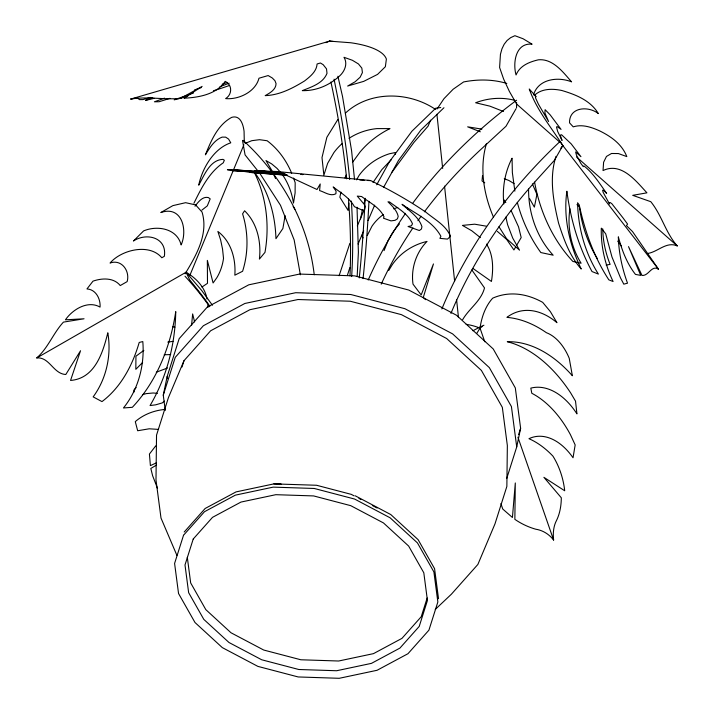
<?xml version="1.0" encoding="UTF-8"?>
<svg xmlns="http://www.w3.org/2000/svg" width="714" height="714" viewBox="0 0 714 714"><rect width="100%" height="100%" fill="white"/><g stroke="black" fill="none" stroke-linecap="round" stroke-linejoin="round"><path stroke-width="1.07" d="M516.561 107.787L516.579 102.379M133.964 392.111L133.982 389.924L136.133 387.586M357.17 276.416L358.392 252.238L357.036 207.221M368.968 201.348L368.62 207.89A268.991 39.636 -89.4 0 1 363.06 278.594M528.583 189.058C528.369 213.075 536.767 237.423 553.154 255.193L540.828 252.551C529.913 237.476 522.077 220.331 517.293 202.357M285.127 215.601L282.887 228.507L275.943 238.681C275.274 214.834 268.526 190.665 253.889 171.547C266.384 196.288 269.794 225.178 264.983 252.354L259.405 259.084C261.369 241.948 257.272 223.134 244.59 210.773L242.59 213.834C248.365 232.398 248.526 252.72 242.599 271.266L234.826 275.185C236.013 259.128 231.238 241.475 217.877 231.461L220.644 240.002L222.536 249.016L223.518 258.352A36.869 25.481 -79.8 0 1 216.833 277.728L213.093 282.976L207.346 260.387L207.488 283.324L201.955 287.028M348.762 203.195L348.129 210.469L339.855 197.216L340.953 192.084M482.512 175.715L482.03 180.937L484.752 182.846M569.933 208.783C567.041 227.507 571.138 247.142 581.116 263.234L572.905 261.476C552.529 239.627 539.873 211.38 534.59 182.141M191.566 325.486L192.637 313.937L194.61 321.934M360.552 218.912L362.4 209.648M165.273 410.443L163.265 395.163L167.165 376.519L179.152 338.686L207.274 307.091L248.767 284.824L299.568 274.069L354.706 275.872L408.792 290.062L456.523 315.249L493.231 348.967L515.312 387.916L520.622 428.275L516.722 446.928L506.735 478.451M556.01 156.348C548.896 178.072 553.484 201.526 558.589 223.187C563.837 239.422 569.665 256.094 581.232 269.008C569.674 245.089 563.078 217.797 566.889 191.227C570.548 219.162 578.536 246.732 592.013 271.552L598.386 274.078C585.007 252.908 578.117 227.757 577.59 202.803L579.215 204.891C584.837 231.247 594.039 257.183 608.846 279.843L613.103 281.521C605.16 264.956 600.777 246.535 601.304 228.132L605.713 233.835L611.96 256.96L620.546 277.978L623.795 284.163L627.517 283.172C622.081 268.33 618.743 252.649 618.342 236.825C621.885 250.15 626.883 263.421 635.442 274.39L640.744 275.399L628.516 246.616L641.993 275.443C648.776 276.157 651.579 264.644 658.451 269.178L632.533 231.577L626.455 225.606L627.579 224.098L622.903 217.752L611.871 203.74L610.202 202.535L609.408 202.615L609.497 203.963L603.178 192.423L602.571 190.183L603.732 190.504L606.614 193.36C599.787 183.721 593.289 173.225 583.874 165.889L583.293 166.674L580.723 163.203L576.448 155.179L575.627 151.948L580.937 156.661L571.218 143.907L561.552 134.732L560.57 134.973L560.731 136.883L562.052 140.426L557.643 131.403L556.518 126.985L557.206 126.583L561.061 129.386L550.146 114.838L545.112 109.67L544.907 112.999L548.584 121.541L538.445 104.244L535.607 98.041L535.473 96.747L536.205 96.702L529.244 89.009C536.571 109.742 551.083 127.199 562.828 145.567L658.451 269.178M384.052 250.605L388.148 240.395L392.129 233.442A80.075 75.836 13.9 0 1 399.465 223.91M163.265 395.163L175.26 357.33L203.374 325.736L244.866 303.468L295.676 292.713L350.815 294.516L404.9 308.707L452.622 333.893L489.331 367.612L511.42 406.561L516.722 446.928M181.99 367.032L183.989 360.713L210.621 330.787L249.909 309.706L298.024 299.514L350.244 301.228L401.455 314.66L446.652 338.516L481.414 370.441L502.326 407.328L507.351 445.554L506.86 486.412L494.972 523.915L477.871 564.444L451.364 594.226L435.219 609.488M427.168 598.002L421.251 616.691L401.964 638.361L373.502 653.631L338.659 661.012L300.835 659.772L263.734 650.043L230.997 632.765L205.819 609.64L190.674 582.919L187.318 557.366M518.623 434.585L520.622 428.275M486.466 143.541C479.272 167.835 483.664 194.413 493.561 217.368M339.088 275.765L349.869 243.331M367.255 235.531L371.914 226.302A49.775 47.142 13.9 0 1 383.516 214.423M363.917 203.561L365.3 199.617M345.014 178.027L346.094 175.073M189.96 275.149L243.902 144.746M183.989 360.713L168.424 397.618L156.536 435.112L155.991 479.995L160.998 518.043L176.902 555.358M357.312 225.892L364.327 209.47M363.703 230.809L358.883 242.1A946.791 339.195 81.4 0 0 358.142 244.072M368.085 220.555L374.654 205.159M430.613 120.184L428.061 126.182L414.004 142.309L391.959 172.235M533.653 94.364C538.749 78.763 558.161 76.505 571.575 81.851C563.087 72.185 552.859 58.414 538.374 59.815C529.458 61.895 519.765 65.634 516.052 74.988C512.661 62.93 515.57 42.483 532.109 44.188L523.05 38.743L514.901 35.7L510.68 37.637L507.092 40.484L504.173 44.241L501.951 48.855L500.443 54.3L499.604 67.482L503.638 79.084L509.377 91.419L516.57 104.003L559.865 142.238M193.931 203.222C201.232 188.353 209.157 172.324 223.277 162.801L224.348 160.231L223 159.374C209.88 159.811 204.231 175.403 198.724 185.185C202.107 168.54 213.727 148.476 230.774 142.818L228.569 139.069L225.66 137.142L222.152 137.115C214.191 140.096 209.648 147.941 205.391 154.813C211.085 140.792 217.618 125.021 231.577 117.426A66.866 20.983 -71.7 0 1 244.072 131.385L244.304 142.693M373.02 182.498L381.892 169.566L391.317 159.677M376.689 184.792L389.46 161.712L411.889 131.251L435.736 108.198L440.743 107.519M383.57 187.398L398.474 160.48L420.903 130.019L443.956 107.734M462.672 319.658C469.098 308.466 481.129 301.085 484.511 287.938L471.856 269.963M185.149 273.828L186.051 272.239C196.761 254.532 208.542 233.299 202.035 212.049L195.609 204.9L185.595 202.687L172.886 205.623L160.837 212.54C181.936 205.239 187.844 229.872 181.133 244.982C177.197 228.525 157.339 225.062 143.612 230.908L133.456 240.993C146.709 232.202 167.281 237.619 164.345 256.308L161.819 257.754C149.28 242.805 121.139 249.954 110.072 263.029C121.603 258.825 130.216 271.088 127.137 281.619L120.255 285.564C113.749 277.425 101.915 278.005 92.99 281.155L86.965 288.938C95.962 289.473 100.665 298.952 100.058 307.091C87.777 300.041 72.56 309.492 65.429 319.818L84.056 318.783L63.43 322.121C53.247 333.126 48.115 347.968 36.753 357.937C49.614 356.786 53.238 373.868 65.795 374.502L80.539 350.726L70.552 380.446C94.882 378.536 102.87 352.787 107.805 332.795C111.598 355.001 106.547 378.652 93.159 396.877L101.986 401.598C121.103 387.238 132.634 365.015 139.203 342.452L142.8 341.569C144.772 365.032 138.391 389.523 123.46 407.962L132.331 407.31C156.839 381.312 170.432 346.611 175.742 311.643C175.233 344.443 166.692 377.215 150.056 405.561L155.723 404.82L162.257 402.91L164.452 401.107M441.859 308.957A417.824 305.137 -34.4 0 1 560.026 141.479L562.828 145.567L554.421 160.329L536.5 180.089A410.568 299.835 -34.4 0 0 450.953 313.392M516.035 108.706L505.994 126.262L480.629 149.645A619.386 447.392 0.2 0 0 424.402 211.808M356.545 179.848L359.124 175.349A62.038 58.762 13.9 0 1 389.451 153.751L395.235 152.555L395.431 154.411M515.597 247.08L513.919 249.945L506.681 239.458L497.381 231.407M516.722 245.179L521.193 237.557L518.534 226.838L511.162 210.701M388.746 270.454L392.388 264.501A60.333 57.138 13.9 0 1 427.026 241.421C416.048 252.515 410.809 268.723 413.013 284.145L421.171 294.927L433.452 263.93L423.304 297.408A84.984 80.486 13.9 0 0 425.526 299.666M337.811 119.559L326.869 137.275L321.996 157.571L323.861 175.225L327.637 163.363L333.875 152.618A62.082 58.798 13.9 0 1 342.309 143.425M476.756 333.411L480.031 328.128A67.58 42.599 76.2 0 1 492.705 298.166A122.103 76.978 76.2 0 1 542.702 302.37L550.378 311.643L556.947 322.683A81.824 51.578 76.2 0 0 506.904 317.373A146.513 92.365 76.2 0 1 546.406 332.706A44.054 27.766 76.2 0 1 569.228 358.276L572.36 375.734A137.963 86.974 76.2 0 0 507.288 341.72A140.774 88.75 76.2 0 1 570.718 393.021L575.52 401.143L576.948 413.879A69.151 43.599 76.2 0 0 530.814 388.13L531.814 393.28A98.603 62.163 76.2 0 1 570.441 434.701L575.163 444.929L573.039 457.763A61.529 38.788 76.2 0 0 528.958 438.699A98.541 62.118 76.2 0 1 552.939 456.139A54.166 34.147 76.2 0 1 564.703 490.777L543.898 477.327L561.311 497.792A48.677 30.684 76.2 0 1 556.429 520.649A29.024 18.296 76.2 0 0 553.618 540.043A31.032 28.024 84.8 0 0 535.768 529.217A81.342 73.471 84.8 0 1 514.865 519.355L515.303 482.959L512.429 517.489L502.799 509.082A55.317 49.962 84.8 0 1 500.978 503.486M437.039 109.019L443.974 98.684L453.14 89.241L463.6 81.949C477.862 79.138 492.847 79.218 506.815 83.449M352.725 162.042L360.142 151.886A97.202 92.061 13.9 0 1 389.978 128.6L376.947 128.6A62.082 58.798 13.9 0 0 348.994 138.346M560.829 148.155L562.828 145.567M195.011 206.203C198.197 202.178 202.374 196.216 208.274 197.519L210.193 198.876L207.292 205.882L201.91 210.112M184.203 532.019L205.141 508.484L236.048 491.901L273.881 483.887L281.146 484.101L278.978 484.556M155.723 445.875L149.422 454.05L150.404 465.617L156.437 462.824M142.63 362.471L135.821 369.334L135.946 356.197L143.853 350.387M345.406 113.133C369.549 90.535 408.854 91.437 435.478 109.376M534.063 95.747C541.212 88.402 552.484 88.474 561.847 90.499C575.832 94.659 590.496 100.433 598.341 113.571C588.398 105.734 569.112 106.868 569.54 122.844L573.244 126.86C582.213 123.995 591.415 127.19 599.626 130.867C611.229 136.579 621.93 144.139 626.83 156.616L618.404 153.555L611.496 153.492L606.472 156.437L603.607 162.23L603.035 170.557C621.287 161.801 635.987 180.981 646.929 192.834L632.711 195.333L650.793 201.696C661.78 215.173 665.671 232.88 677.247 245.919C666.555 241.207 658.103 251.667 648.223 253.363M466.162 324.334A72.81 65.759 84.8 0 1 480.031 328.128L482.378 326.387M156.518 465.082L150.815 468.438L152.626 475.756L157.553 488.447M36.753 357.937L186.051 272.239C195.922 277.907 205.15 287.421 206.989 298.97M156.277 372.208L167.567 367.987M325.905 42.688L329.85 40.966M245.259 143.335L251.81 140.685L259.521 139.685L267.134 140.747C278.174 149.012 286.439 160.588 291.687 173.261M152.671 97.568L145.531 100.406A56.165 5.837 -19.7 0 0 154.144 98.282M219.974 86.697L229.167 83.199M193.548 92.981L174.198 99.862L187.72 96.328M222.179 84.27L227.275 82.431M150.574 97.416L142.916 99.594L139.462 99.621L137.784 98.211M164.559 98.157L154.411 101.79L159.097 101.736L170.003 98.327M194.511 89.964L201.446 87.501M142.452 394.717L146.174 393.628L153.233 392.986L157.464 393.352M130.778 99.05L329.565 41.126L350.77 42.76A83.538 26.641 -5.1 0 1 386.381 59.092L385.364 66.723L377.572 74.381L363.694 81.378L347.647 86.046L355.161 81.744L360.151 77.201L362.409 72.587L361.828 68.107L358.455 63.957L352.413 60.297L343.969 57.281C347.897 63.421 344.871 70.954 340.025 75.568C329.77 85.153 316.481 90.973 302.317 90.642C311.491 86.921 323.076 83.422 327.003 73.328L326.494 68.847L323.174 64.679L320.434 63.002L317.078 63.974C316.65 71.471 310.037 76.71 304.539 80.968C292.579 88.295 279.495 95.167 265.189 95.631C269.847 93.007 275.979 89.687 276.059 83.6L274.935 80.682L272.275 77.978L268.152 75.559L258.977 78.228C255.505 91.874 238.762 99.817 225.606 98.603C232.3 94.632 232.505 84.77 225.178 81.36C216.494 94.364 198.626 97.577 184.042 98.184L202.124 86.385L180.571 98.416C163.979 99.889 147.289 96.301 130.778 99.05A30.506 3.168 -19.7 0 1 135.91 98.157L137.017 98.121M606.168 265.072L610.113 264.376C605.624 253.113 602.893 241.073 602.768 228.926M164.684 409.452C153.956 410.488 143.452 414.495 135.285 421.626L137.668 430.747L149.208 428.793L158.499 429.4M167.79 342.113L173.029 341.346M164.22 354.787L170.682 354.555M367.764 180.517L370.584 180.544C389.773 189.799 408.381 200.241 425.981 212.245C434.656 219.519 446.098 225.321 450.472 236.37L447.491 239.092L439.913 238.36L440.904 236.307C432.827 221.242 415.539 213.763 402.036 204.311C409.336 210.916 418.797 216.904 421.947 226.713L421.412 229.042L419.341 230.533L408.06 226.508L411.451 225.802L412.487 223.777C408.221 213.834 397.814 208.265 389.541 201.946L387.952 201.794C392.147 205.953 396.904 210.362 398.189 216.369L397.457 218.805L395.047 220.323L390.986 220.885L383.472 218.207L384.025 216.779C379.777 207.399 369.45 202.526 361.596 196.528L357.268 196.109L364.345 204.516L365.202 206.614L364.604 209.63L363.158 210.505L354.403 206.685C349.806 197.983 340.748 192.78 333.17 186.943L336.062 191.12L335.883 193.771C330.502 196.707 324.754 192.111 319.595 190.567L320.22 183.971L317.007 189.513L286.733 175.421L276.684 171.494L370.584 180.544L367.424 180.419M273.881 483.887L316.552 485.261L351.279 494.365L354.153 495.882M359.794 180.044L364.211 180.276M283.601 173.261L233.344 169.745L283.083 173.707M285.448 174.011L227.409 169.727L284.85 174.359M286.341 175.028L249.543 172.377L287.046 175.242M285.073 174.475L230.747 170.432L287.09 174.903M280.602 172.904L254.345 170.592L281.271 172.574L260.378 170.914L276.684 171.494M329.565 41.126L333.09 41.439M486.511 226.222L474.658 224.187L462.44 225.401L471.802 230.792L480.37 237.61M172.842 326.807L174.885 327.173M514.482 100.263C501.639 96.943 487.983 98.059 475.631 102.754L489.866 106.145L503.495 111.491M481.905 129.118L467.652 126.842L480.344 131.795M504.262 178.732L508.948 180.508L514.125 183.65M355.242 495.802L390.79 514.562L418.127 539.677L434.576 568.683L438.53 598.751M358.946 498.408L360.856 499.425M372.351 505.485L377.135 508.011M473.239 268.669L491.437 281.45C493.445 269.098 493.535 254.8 486.466 244.108M576.51 156.946L677.247 245.919M576.948 204.615L579.411 206.792C581.714 225.053 587.658 242.885 597.323 258.584M243.09 140.319C281.307 175.18 308.269 223.054 314.231 274.774M280.459 172.306L277.068 168.424L271.757 163.952L265.983 160.561L271.82 170.485L275.542 178.571M621.359 245.928L617.681 241.145M212.442 305.253L201.598 290.375L186.051 272.239L189.576 279.665L198.385 290.732A246.339 133.821 29.4 0 1 209.809 306.208M504.03 199.849L505.815 202.562M281.816 173.868C288.09 182.436 291.812 192.61 293.49 203.053L295.105 192.932L295.177 182.713L293.552 178.063M293.159 206.569L294.953 209.345M498.97 226.766L506.556 238.69L519.524 250.141L512.714 238.083L507.6 224.705L505.869 217.092M361.427 235.245L363.078 237.896M529.592 198.688L534.375 207.131L536.928 194.378L532.394 183.891M480.031 328.128L484.77 341.765M517.918 437.236L553.618 540.043M337.909 76.255L342.541 96.569L351.591 150.734L354.528 179.553M514.856 191.12L512.357 172.556L512.063 158.213C504.852 172.217 502.103 188.344 503.852 203.963M334.063 79.183L337.106 94.418A551.253 257.781 66.4 0 1 349.655 179.509M300.371 274.819L294.159 239.922L280.495 205.293L259.923 173.493L245.081 154.902L242.537 140.622M167.165 376.519L167.451 378.706M436.923 114.302L442.671 168.442M444.545 186.122L454.622 281.137M456.612 299.916L458.486 317.596M407.444 207.569L407.658 209.586M207.863 305.164L208.006 307.279M393.717 208.872A49.775 47.142 13.9 0 1 397.752 207.462M229.56 85.448A45.857 4.766 -19.7 0 1 213.424 90.758M365.14 198.251A273.748 40.332 -89.4 0 1 359.267 277.907M381.222 284.154A619.386 447.392 0.2 0 1 412.951 227.882M417.922 220.697A619.386 447.392 0.2 0 1 421.126 216.244M368.21 280.022A630.337 455.3 0.2 0 1 405.543 213.325M412.531 203.526A630.337 455.3 0.2 0 1 516.588 100.219M351.359 201.089A551.253 257.781 66.4 0 1 351.654 276.559M330.912 81.976A560.999 262.341 66.4 0 1 346.674 178.857M348.468 198.679A560.999 262.341 66.4 0 1 349.985 275.899M347.495 274.97A946.791 339.195 81.4 0 1 349.896 267.563M185.006 276.229A250.694 136.187 29.4 0 1 209.613 306.672M472.954 330.769A360.195 226.061 53.3 0 1 483.931 325.227M183.525 535.259L174.591 563.435L178.545 593.504L194.993 622.51L222.331 647.625L257.879 666.385L298.166 676.952L339.23 678.3L377.072 670.285L407.98 653.703L428.918 630.167L437.852 601.991L433.898 571.923L417.449 542.917L390.112 517.802L354.563 499.041L314.276 488.474L273.212 487.126L235.37 495.141L204.463 511.724L183.525 535.259M193.226 539.016L184.997 564.961L188.639 592.656L203.793 619.368L228.971 642.493L261.708 659.772L298.8 669.5L336.624 670.741L371.467 663.36L399.929 648.089L419.216 626.419L427.436 600.465L423.804 572.78L408.649 546.067L383.472 522.934L350.735 505.664L313.642 495.927L275.818 494.686L240.975 502.067L212.513 517.347L193.226 539.016M302.977 174.564L300.862 174.421L303.013 174.546"/></g></svg>
